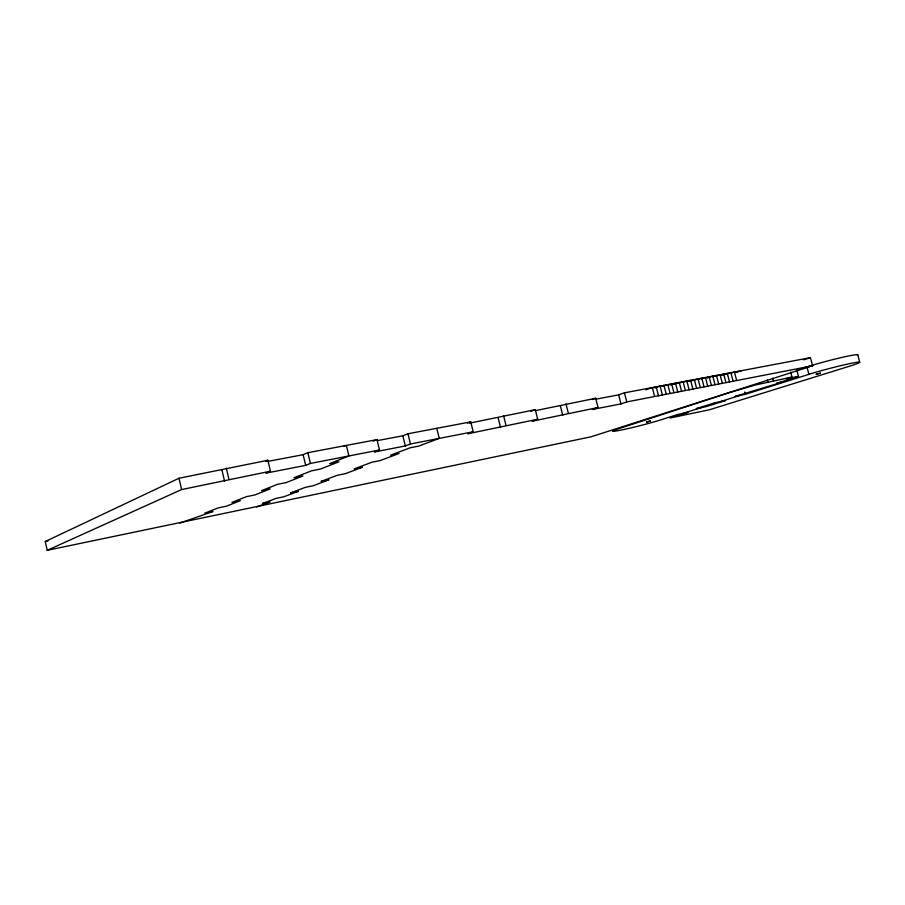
<?xml version="1.0" encoding="UTF-8"?>
<svg xmlns="http://www.w3.org/2000/svg" width="905" height="905" viewBox="0 0 905 905"><rect width="100%" height="100%" fill="white"/><g stroke="black" fill="none" stroke-linecap="round" stroke-linejoin="round"><path stroke-width="1.36" d="M595.445 399.263L618.669 394.863L624.439 392.827L810.45 357.645L812.611 365.778L591.089 436.787L47.23 550.319L45.25 541.529L178.986 478.247L267.869 460.26L270.459 471.211L265.9 473.134L305.686 465.374L310.426 463.439L379.5 450L376.989 439.626L307.858 452.692L303.13 454.695L267.439 461.471M47.23 550.319L181.622 489.56L270.459 471.211M265.595 461.256L267.869 460.26M343.821 446.459L346.377 445.407L348.923 455.95L329.68 463.598L338.934 461.776L320.494 469.05L311.388 470.86L293.967 477.772L302.937 475.985L286.195 482.591L277.371 484.367L261.534 490.657L270.21 488.892L254.95 494.922L246.398 496.664L231.929 502.411L240.345 500.68L226.374 506.2L218.071 507.92L204.802 513.18L212.98 511.483L179.869 523.09M373.233 441.142L376.989 439.626M377.351 440.622L402.838 435.791L407.963 433.767L470.747 421.888L473.202 431.787L467.84 433.755L537.694 419.241L535.308 409.682L469.503 423.144M379.5 450L374.478 451.957L405.316 445.95L410.463 443.982L473.202 431.787M467.546 423.11L470.747 421.888M256.726 506.958L270.029 501.958L262.484 503.531L276.229 498.35L283.876 496.755L298.288 491.347L290.539 492.942L305.449 487.32L313.311 485.702L328.979 479.808L321.004 481.437L337.248 475.306L345.337 473.666L362.43 467.252L354.228 468.892L372 462.195L380.315 460.532L399.037 453.496L390.598 455.17L410.101 447.805L418.653 446.12L439.253 438.382L436.776 428.314M530.873 411.311L535.308 409.682M535.081 410.712L595.682 398.268L598.035 407.51L592.311 409.49L620.977 403.902L626.769 401.922L812.611 365.778M592.266 399.49L595.682 398.268M537.694 419.241L532.14 421.221L598.035 407.51M645.876 389.795L652.301 387.555L654.598 396.503M653.636 387.713L656.204 386.82L658.501 395.745M654.949 387.872L660.096 386.084L662.392 394.987M660.107 386.695L663.976 385.349L666.261 394.241M663.953 385.96L667.833 384.625L670.119 393.494M667.788 385.236L671.668 383.89L673.954 392.747M670.311 384.953L675.492 383.166L677.766 392.001M674.112 384.24L679.293 382.453L681.567 391.265M679.191 383.075L683.083 381.729L685.357 390.53M682.958 382.363L686.861 381.016L689.124 389.795M686.714 381.65L690.617 380.315L692.879 389.06M689.146 381.39L694.35 379.602L696.612 388.336M692.857 380.688L698.083 378.901L700.334 387.612M697.868 379.534L701.782 378.2L704.045 386.888M701.556 378.833L705.481 377.498L707.733 386.175M706.534 377.702L709.147 376.808L711.398 385.462M707.563 377.894L712.812 376.118L715.052 384.749M712.518 376.763L716.455 375.428L718.694 384.037M716.138 376.073L720.086 374.738L722.326 383.335M721.07 374.942L723.695 374.059L725.934 382.634M722.02 375.156L727.292 373.369L729.521 381.933M726.919 374.036L730.878 372.702L733.107 381.243M730.482 373.358L734.441 372.023L736.67 380.553M735.346 372.238L737.994 371.355M736.24 372.464L741.534 370.677M803.753 359.839L810.45 357.645M796.366 370.303L806.943 366.898L808.912 374.331L745.313 394.331L735.018 396.424L781.773 382.272L776.558 383.324L798.47 376.412L796.83 370.179M808.912 374.331A31.234 1.652 -14.7 0 1 851.99 363.154A31.234 1.652 -14.7 0 1 849.354 366.265L709.215 409.829L670.13 417.986L688.004 412.363L677.879 414.456L660.073 420.078A27.897 1.403 -14.3 0 1 622.278 429.83A27.897 1.403 -14.3 0 1 618.669 428.71L728.084 393.064L755.302 385.01L791.954 377.046L790.631 372.012M791.954 377.046L786.366 378.822L798.47 376.412M682.958 413.404L701.386 407.601M720.459 401.594L740.188 395.372M45.25 541.529L47.976 540.964M857.782 354.851L859.75 362.226M772.768 378.188L773.436 380.734M767.202 379.964L767.87 382.51M744.702 391.978L745.313 394.331M624.439 392.827L626.769 401.922M618.669 394.863L620.977 403.902M565.987 403.879L568.363 413.28M560.365 405.915L562.718 415.259M503.576 415.678L505.997 425.407M498.123 417.725L500.533 427.386M407.963 433.767L410.463 443.982M402.838 435.791L405.316 445.95M307.858 452.692L310.426 463.439M303.13 454.695L305.686 465.374M226.318 468.111L228.942 479.288M221.963 470.091L224.576 481.189M178.986 478.247L181.622 489.56M811.514 365.484A31.223 1.81 -14.8 0 1 844.342 356.875A31.223 1.81 -14.8 0 1 857.363 355.314M808.391 366.446A31.223 1.81 -14.8 0 1 809.918 365.971M646.464 422.035L650.322 421.063L646.464 422.035M816.231 374.218L820.405 373.165L816.231 374.218M715.323 402.646L696.284 408.653L706.466 406.549L725.561 400.542L715.323 402.646"/></g></svg>
